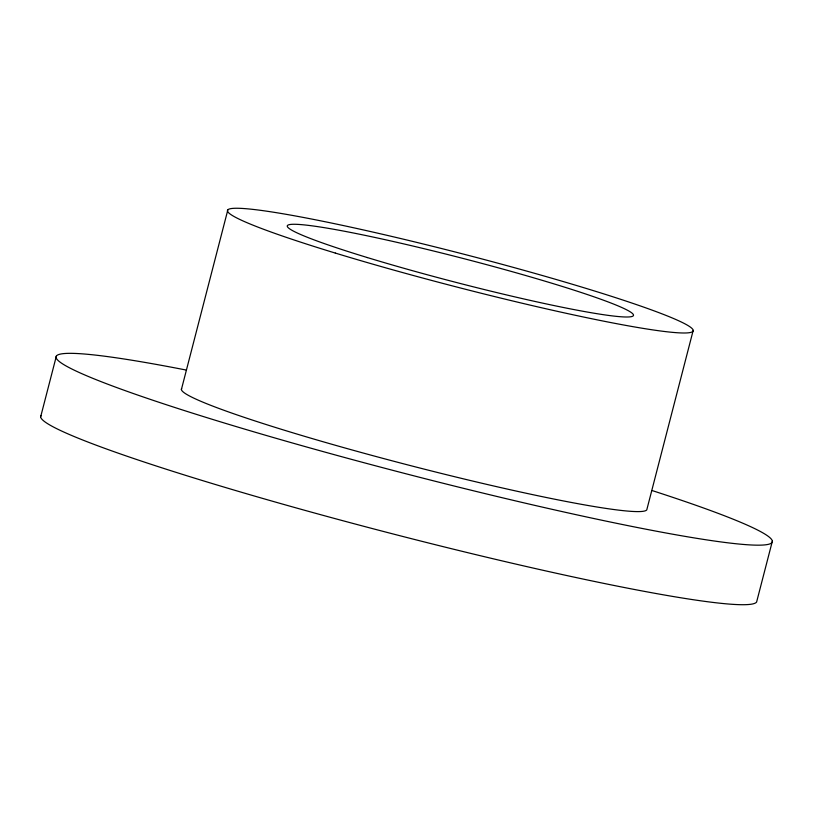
<?xml version="1.0" encoding="UTF-8"?>
<svg xmlns="http://www.w3.org/2000/svg" width="813" height="813" viewBox="0 0 813 813"><rect width="100%" height="100%" fill="white"/><g stroke="black" fill="none" stroke-linecap="round" stroke-linejoin="round"><path stroke-width="1.22" d="M40.65 416.845L56.382 356.033M181.401 389.488L227.803 210.049M693.194 330.403L646.782 509.842A240.424 16.768 14.5 0 1 404.081 463.949A240.424 16.768 14.5 0 1 181.614 388.665M772.35 541.204L756.618 602.006A369.885 25.803 14.5 0 1 383.228 531.407A369.885 25.803 14.5 0 1 40.975 415.575M652.097 490.544A369.885 25.803 14.5 0 1 669.424 533.613A369.885 25.803 14.5 0 1 150.212 399.346A369.885 25.803 14.5 0 1 185.943 369.996M335.332 253.077A240.424 16.768 14.5 0 0 692.981 331.226A240.424 16.768 14.5 0 0 352.862 227.61A240.424 16.768 14.5 0 0 335.332 253.077M367.405 257.579A178.779 12.469 14.5 0 0 633.337 315.688A178.779 12.469 14.5 0 0 380.433 238.646A178.779 12.469 14.5 0 0 367.405 257.579"/></g></svg>
